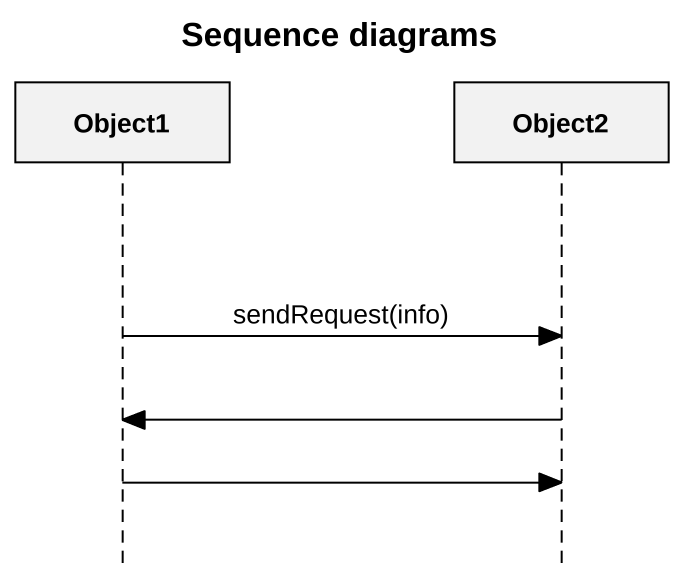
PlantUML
@startuml
title Sequence diagrams
hide footbox
participant Object1
participant Object2

Object1 -> Object2 : sendRequest(info)
Object2 -> Object1
Object1 -> Object2
@enduml
